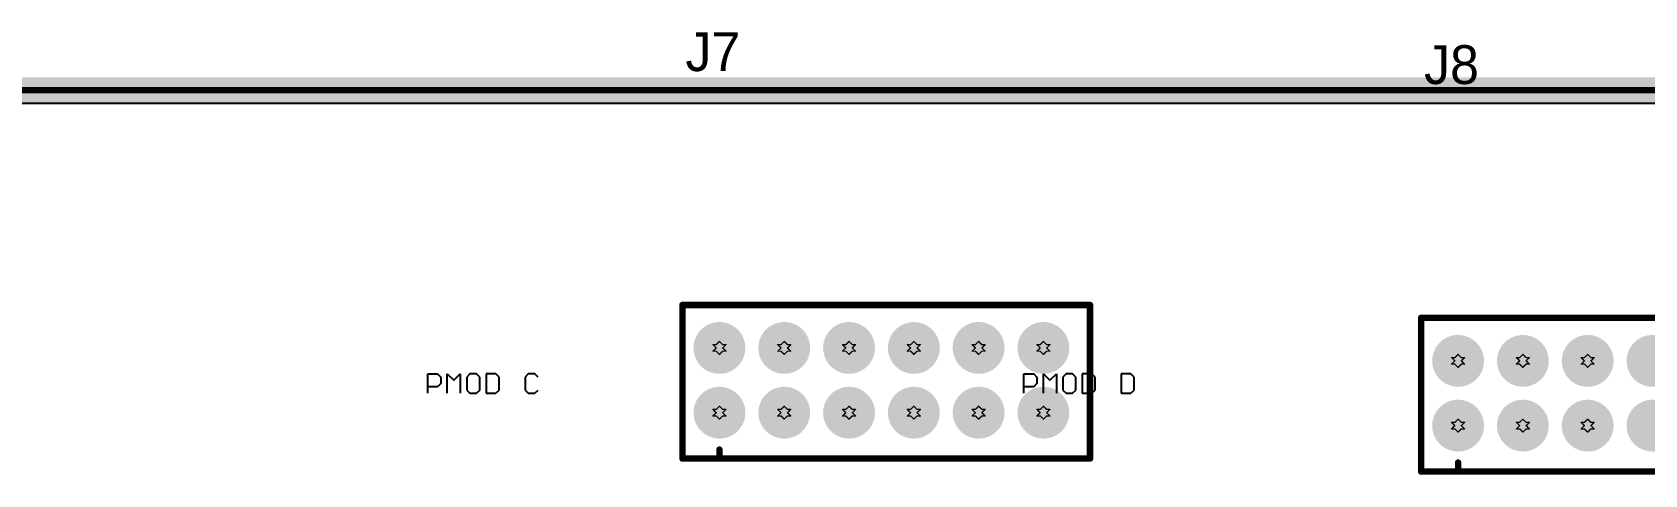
# Model space of a CAD drawing. Header units: millimetres. Extents: x 38 to 445, y 25 to 285.
# Drawn here: x 316 to 379.2, y 191.1 to 208.5 of the extents above; entities that cross this region are included whole.
import ezdxf

# ---------------------------------------------------------------- set-up
doc = ezdxf.new("R2010")
doc.units = ezdxf.units.MM
for name, color, linetype in [('BottomLayer', 5, 'Continuous'), ('BottomSolder', 6, 'Continuous'), ('DrillDrawing', 1, 'Continuous'), ('InternalPlane1', 76, 'Continuous'), ('InternalPlane2', 16, 'Continuous'), ('Mechanical2', 216, 'Continuous'), ('Mechanical8', 56, 'Continuous'), ('MultiLayer', 9, 'Continuous'), ('PadHoleLayer', 156, 'Continuous'), ('TopLayer', 1, 'Continuous'), ('TopOverlay', 2, 'Continuous'), ('TopSolder', 216, 'Continuous')]:
    doc.layers.add(name, color=color, linetype=linetype)

# ---------------------------------------------------------------- blocks, each defined once
blk = doc.blocks.new('PMOD_4')
at = {"layer": 'BottomLayer', "const_width": 0.75}
for points in [[(-0.375, 2.54, 1), (0.375, 2.54, 1)], [(2.165, 2.54, 1), (2.915, 2.54, 1)], [(4.705, 2.54, 1), (5.455, 2.54, 1)], [(7.245, 2.54, 1), (7.995, 2.54, 1)], [(9.785, 2.54, 1), (10.535, 2.54, 1)], [(12.325, 2.54, 1), (13.075, 2.54, 1)], [(-0.375, 0, 1), (0.375, 0, 1)], [(2.165, 0, 1), (2.915, 0, 1)], [(4.705, 0, 1), (5.455, 0, 1)], [(7.245, 0, 1), (7.995, 0, 1)], [(9.785, 0, 1), (10.535, 0, 1)], [(12.325, 0, 1), (13.075, 0, 1)]]:
    blk.add_lwpolyline(points, format="xyb", close=True, dxfattribs=at)
at = {"layer": 'BottomSolder', "const_width": 0.852}
for points in [[(-0.426, 2.54, 1), (0.426, 2.54, 1)], [(2.114, 2.54, 1), (2.966, 2.54, 1)], [(4.654, 2.54, 1), (5.506, 2.54, 1)], [(7.194, 2.54, 1), (8.046, 2.54, 1)], [(9.734, 2.54, 1), (10.586, 2.54, 1)], [(12.274, 2.54, 1), (13.126, 2.54, 1)], [(-0.426, 0, 1), (0.426, 0, 1)], [(2.114, 0, 1), (2.966, 0, 1)], [(4.654, 0, 1), (5.506, 0, 1)], [(7.194, 0, 1), (8.046, 0, 1)], [(9.734, 0, 1), (10.586, 0, 1)], [(12.274, 0, 1), (13.126, 0, 1)]]:
    blk.add_lwpolyline(points, format="xyb", close=True, dxfattribs=at)
at = {"layer": 'InternalPlane1', "const_width": 1.016}
for points in [[(-0.508, 2.54, 1), (0.508, 2.54, 1)], [(2.032, 2.54, 1), (3.048, 2.54, 1)], [(4.572, 2.54, 1), (5.588, 2.54, 1)], [(7.112, 2.54, 1), (8.128, 2.54, 1)], [(9.652, 2.54, 1), (10.668, 2.54, 1)], [(12.192, 2.54, 1), (13.208, 2.54, 1)], [(-0.508, 0, 1), (0.508, 0, 1)], [(2.032, 0, 1), (3.048, 0, 1)], [(4.572, 0, 1), (5.588, 0, 1)], [(7.112, 0, 1), (8.128, 0, 1)], [(9.652, 0, 1), (10.668, 0, 1)], [(12.192, 0, 1), (13.208, 0, 1)]]:
    blk.add_lwpolyline(points, format="xyb", close=True, dxfattribs=at)
at = {"layer": 'InternalPlane2', "const_width": 1.016}
for points in [[(-0.508, 2.54, 1), (0.508, 2.54, 1)], [(2.032, 2.54, 1), (3.048, 2.54, 1)], [(4.572, 2.54, 1), (5.588, 2.54, 1)], [(7.112, 2.54, 1), (8.128, 2.54, 1)], [(9.652, 2.54, 1), (10.668, 2.54, 1)], [(12.192, 2.54, 1), (13.208, 2.54, 1)], [(-0.508, 0, 1), (0.508, 0, 1)], [(2.032, 0, 1), (3.048, 0, 1)], [(4.572, 0, 1), (5.588, 0, 1)], [(7.112, 0, 1), (8.128, 0, 1)], [(9.652, 0, 1), (10.668, 0, 1)], [(12.192, 0, 1), (13.208, 0, 1)]]:
    blk.add_lwpolyline(points, format="xyb", close=True, dxfattribs=at)
at = {"layer": 'MultiLayer', "const_width": 0.75}
for points in [[(-0.375, 2.54, 1), (0.375, 2.54, 1)], [(2.165, 2.54, 1), (2.915, 2.54, 1)], [(4.705, 2.54, 1), (5.455, 2.54, 1)], [(7.245, 2.54, 1), (7.995, 2.54, 1)], [(9.785, 2.54, 1), (10.535, 2.54, 1)], [(12.325, 2.54, 1), (13.075, 2.54, 1)], [(-0.375, 0, 1), (0.375, 0, 1)], [(2.165, 0, 1), (2.915, 0, 1)], [(4.705, 0, 1), (5.455, 0, 1)], [(7.245, 0, 1), (7.995, 0, 1)], [(9.785, 0, 1), (10.535, 0, 1)], [(12.325, 0, 1), (13.075, 0, 1)]]:
    blk.add_lwpolyline(points, format="xyb", close=True, dxfattribs=at)
at = {"layer": 'PadHoleLayer', "const_width": 0.508}
for points in [[(-0.254, 2.54, 1), (0.254, 2.54, 1)], [(2.286, 2.54, 1), (2.794, 2.54, 1)], [(4.826, 2.54, 1), (5.334, 2.54, 1)], [(7.366, 2.54, 1), (7.874, 2.54, 1)], [(9.906, 2.54, 1), (10.414, 2.54, 1)], [(12.446, 2.54, 1), (12.954, 2.54, 1)], [(-0.254, 0, 1), (0.254, 0, 1)], [(2.286, 0, 1), (2.794, 0, 1)], [(4.826, 0, 1), (5.334, 0, 1)], [(7.366, 0, 1), (7.874, 0, 1)], [(9.906, 0, 1), (10.414, 0, 1)], [(12.446, 0, 1), (12.954, 0, 1)]]:
    blk.add_lwpolyline(points, format="xyb", close=True, dxfattribs=at)
at = {"layer": 'TopLayer', "const_width": 0.75}
for points in [[(-0.375, 2.54, 1), (0.375, 2.54, 1)], [(2.165, 2.54, 1), (2.915, 2.54, 1)], [(4.705, 2.54, 1), (5.455, 2.54, 1)], [(7.245, 2.54, 1), (7.995, 2.54, 1)], [(9.785, 2.54, 1), (10.535, 2.54, 1)], [(12.325, 2.54, 1), (13.075, 2.54, 1)], [(-0.375, 0, 1), (0.375, 0, 1)], [(2.165, 0, 1), (2.915, 0, 1)], [(4.705, 0, 1), (5.455, 0, 1)], [(7.245, 0, 1), (7.995, 0, 1)], [(9.785, 0, 1), (10.535, 0, 1)], [(12.325, 0, 1), (13.075, 0, 1)]]:
    blk.add_lwpolyline(points, format="xyb", close=True, dxfattribs=at)
at = {"layer": 'TopOverlay', "const_width": 0.254}
for points in [[(-1.45, 4.225), (14.525, 4.225)], [(-1.45, -1.8), (-1.45, 4.225)], [(14.525, -1.8), (14.525, 4.225)], [(-1.45, -1.8), (14.525, -1.8)], [(0, -1.704), (0, -1.45)]]:
    blk.add_lwpolyline(points, dxfattribs=at)
at = {"layer": 'TopOverlay', "const_width": 0.127}
for points in [[(-1.513, 4.225, 1), (-1.386, 4.225, 1)], [(-1.513, 4.225, 1), (-1.386, 4.225, 1)], [(14.462, 4.225, 1), (14.589, 4.225, 1)], [(14.462, 4.225, 1), (14.589, 4.225, 1)], [(-1.513, -1.8, 1), (-1.386, -1.8, 1)], [(-1.513, -1.8, 1), (-1.386, -1.8, 1)], [(-0.064, -1.45, 1), (0.064, -1.45, 1)], [(-0.064, -1.704, 1), (0.064, -1.704, 1)], [(14.462, -1.8, 1), (14.589, -1.8, 1)], [(14.462, -1.8, 1), (14.589, -1.8, 1)]]:
    blk.add_lwpolyline(points, format="xyb", close=True, dxfattribs=at)
at = {"layer": 'TopSolder', "const_width": 0.852}
for points in [[(-0.426, 2.54, 1), (0.426, 2.54, 1)], [(2.114, 2.54, 1), (2.966, 2.54, 1)], [(4.654, 2.54, 1), (5.506, 2.54, 1)], [(7.194, 2.54, 1), (8.046, 2.54, 1)], [(9.734, 2.54, 1), (10.586, 2.54, 1)], [(12.274, 2.54, 1), (13.126, 2.54, 1)], [(-0.426, 0, 1), (0.426, 0, 1)], [(2.114, 0, 1), (2.966, 0, 1)], [(4.654, 0, 1), (5.506, 0, 1)], [(7.194, 0, 1), (8.046, 0, 1)], [(9.734, 0, 1), (10.586, 0, 1)], [(12.274, 0, 1), (13.126, 0, 1)]]:
    blk.add_lwpolyline(points, format="xyb", close=True, dxfattribs=at)
blk = doc.blocks.new('PMOD_5')
at = {"layer": 'BottomLayer', "const_width": 0.75}
for points in [[(-0.375, 2.54, 1), (0.375, 2.54, 1)], [(2.165, 2.54, 1), (2.915, 2.54, 1)], [(4.705, 2.54, 1), (5.455, 2.54, 1)], [(7.245, 2.54, 1), (7.995, 2.54, 1)], [(9.785, 2.54, 1), (10.535, 2.54, 1)], [(12.325, 2.54, 1), (13.075, 2.54, 1)], [(-0.375, 0, 1), (0.375, 0, 1)], [(2.165, 0, 1), (2.915, 0, 1)], [(4.705, 0, 1), (5.455, 0, 1)], [(7.245, 0, 1), (7.995, 0, 1)], [(9.785, 0, 1), (10.535, 0, 1)], [(12.325, 0, 1), (13.075, 0, 1)]]:
    blk.add_lwpolyline(points, format="xyb", close=True, dxfattribs=at)
at = {"layer": 'BottomSolder', "const_width": 0.852}
for points in [[(-0.426, 2.54, 1), (0.426, 2.54, 1)], [(2.114, 2.54, 1), (2.966, 2.54, 1)], [(4.654, 2.54, 1), (5.506, 2.54, 1)], [(7.194, 2.54, 1), (8.046, 2.54, 1)], [(9.734, 2.54, 1), (10.586, 2.54, 1)], [(12.274, 2.54, 1), (13.126, 2.54, 1)], [(-0.426, 0, 1), (0.426, 0, 1)], [(2.114, 0, 1), (2.966, 0, 1)], [(4.654, 0, 1), (5.506, 0, 1)], [(7.194, 0, 1), (8.046, 0, 1)], [(9.734, 0, 1), (10.586, 0, 1)], [(12.274, 0, 1), (13.126, 0, 1)]]:
    blk.add_lwpolyline(points, format="xyb", close=True, dxfattribs=at)
at = {"layer": 'InternalPlane1', "const_width": 1.016}
for points in [[(-0.508, 2.54, 1), (0.508, 2.54, 1)], [(2.032, 2.54, 1), (3.048, 2.54, 1)], [(4.572, 2.54, 1), (5.588, 2.54, 1)], [(7.112, 2.54, 1), (8.128, 2.54, 1)], [(9.652, 2.54, 1), (10.668, 2.54, 1)], [(12.192, 2.54, 1), (13.208, 2.54, 1)], [(-0.508, 0, 1), (0.508, 0, 1)], [(2.032, 0, 1), (3.048, 0, 1)], [(4.572, 0, 1), (5.588, 0, 1)], [(7.112, 0, 1), (8.128, 0, 1)], [(9.652, 0, 1), (10.668, 0, 1)], [(12.192, 0, 1), (13.208, 0, 1)]]:
    blk.add_lwpolyline(points, format="xyb", close=True, dxfattribs=at)
at = {"layer": 'InternalPlane2', "const_width": 1.016}
for points in [[(-0.508, 2.54, 1), (0.508, 2.54, 1)], [(2.032, 2.54, 1), (3.048, 2.54, 1)], [(4.572, 2.54, 1), (5.588, 2.54, 1)], [(7.112, 2.54, 1), (8.128, 2.54, 1)], [(9.652, 2.54, 1), (10.668, 2.54, 1)], [(12.192, 2.54, 1), (13.208, 2.54, 1)], [(-0.508, 0, 1), (0.508, 0, 1)], [(2.032, 0, 1), (3.048, 0, 1)], [(4.572, 0, 1), (5.588, 0, 1)], [(7.112, 0, 1), (8.128, 0, 1)], [(9.652, 0, 1), (10.668, 0, 1)], [(12.192, 0, 1), (13.208, 0, 1)]]:
    blk.add_lwpolyline(points, format="xyb", close=True, dxfattribs=at)
at = {"layer": 'MultiLayer', "const_width": 0.75}
for points in [[(-0.375, 2.54, 1), (0.375, 2.54, 1)], [(2.165, 2.54, 1), (2.915, 2.54, 1)], [(4.705, 2.54, 1), (5.455, 2.54, 1)], [(7.245, 2.54, 1), (7.995, 2.54, 1)], [(9.785, 2.54, 1), (10.535, 2.54, 1)], [(12.325, 2.54, 1), (13.075, 2.54, 1)], [(-0.375, 0, 1), (0.375, 0, 1)], [(2.165, 0, 1), (2.915, 0, 1)], [(4.705, 0, 1), (5.455, 0, 1)], [(7.245, 0, 1), (7.995, 0, 1)], [(9.785, 0, 1), (10.535, 0, 1)], [(12.325, 0, 1), (13.075, 0, 1)]]:
    blk.add_lwpolyline(points, format="xyb", close=True, dxfattribs=at)
at = {"layer": 'PadHoleLayer', "const_width": 0.508}
for points in [[(-0.254, 2.54, 1), (0.254, 2.54, 1)], [(2.286, 2.54, 1), (2.794, 2.54, 1)], [(4.826, 2.54, 1), (5.334, 2.54, 1)], [(7.366, 2.54, 1), (7.874, 2.54, 1)], [(9.906, 2.54, 1), (10.414, 2.54, 1)], [(12.446, 2.54, 1), (12.954, 2.54, 1)], [(-0.254, 0, 1), (0.254, 0, 1)], [(2.286, 0, 1), (2.794, 0, 1)], [(4.826, 0, 1), (5.334, 0, 1)], [(7.366, 0, 1), (7.874, 0, 1)], [(9.906, 0, 1), (10.414, 0, 1)], [(12.446, 0, 1), (12.954, 0, 1)]]:
    blk.add_lwpolyline(points, format="xyb", close=True, dxfattribs=at)
at = {"layer": 'TopLayer', "const_width": 0.75}
for points in [[(-0.375, 2.54, 1), (0.375, 2.54, 1)], [(2.165, 2.54, 1), (2.915, 2.54, 1)], [(4.705, 2.54, 1), (5.455, 2.54, 1)], [(7.245, 2.54, 1), (7.995, 2.54, 1)], [(9.785, 2.54, 1), (10.535, 2.54, 1)], [(12.325, 2.54, 1), (13.075, 2.54, 1)], [(-0.375, 0, 1), (0.375, 0, 1)], [(2.165, 0, 1), (2.915, 0, 1)], [(4.705, 0, 1), (5.455, 0, 1)], [(7.245, 0, 1), (7.995, 0, 1)], [(9.785, 0, 1), (10.535, 0, 1)], [(12.325, 0, 1), (13.075, 0, 1)]]:
    blk.add_lwpolyline(points, format="xyb", close=True, dxfattribs=at)
at = {"layer": 'TopOverlay', "const_width": 0.254}
for points in [[(-1.45, 4.225), (14.525, 4.225)], [(-1.45, -1.8), (-1.45, 4.225)], [(14.525, -1.8), (14.525, 4.225)], [(-1.45, -1.8), (14.525, -1.8)], [(0, -1.704), (0, -1.45)]]:
    blk.add_lwpolyline(points, dxfattribs=at)
at = {"layer": 'TopOverlay', "const_width": 0.127}
for points in [[(-1.513, 4.225, 1), (-1.386, 4.225, 1)], [(-1.513, 4.225, 1), (-1.386, 4.225, 1)], [(14.462, 4.225, 1), (14.589, 4.225, 1)], [(14.462, 4.225, 1), (14.589, 4.225, 1)], [(-1.513, -1.8, 1), (-1.386, -1.8, 1)], [(-1.513, -1.8, 1), (-1.386, -1.8, 1)], [(-0.064, -1.45, 1), (0.064, -1.45, 1)], [(-0.064, -1.704, 1), (0.064, -1.704, 1)], [(14.462, -1.8, 1), (14.589, -1.8, 1)], [(14.462, -1.8, 1), (14.589, -1.8, 1)]]:
    blk.add_lwpolyline(points, format="xyb", close=True, dxfattribs=at)
at = {"layer": 'TopSolder', "const_width": 0.852}
for points in [[(-0.426, 2.54, 1), (0.426, 2.54, 1)], [(2.114, 2.54, 1), (2.966, 2.54, 1)], [(4.654, 2.54, 1), (5.506, 2.54, 1)], [(7.194, 2.54, 1), (8.046, 2.54, 1)], [(9.734, 2.54, 1), (10.586, 2.54, 1)], [(12.274, 2.54, 1), (13.126, 2.54, 1)], [(-0.426, 0, 1), (0.426, 0, 1)], [(2.114, 0, 1), (2.966, 0, 1)], [(4.654, 0, 1), (5.506, 0, 1)], [(7.194, 0, 1), (8.046, 0, 1)], [(9.734, 0, 1), (10.586, 0, 1)], [(12.274, 0, 1), (13.126, 0, 1)]]:
    blk.add_lwpolyline(points, format="xyb", close=True, dxfattribs=at)

msp = doc.modelspace()

# ---------------------------------------------------------------- linework, layer by layer
at = {"layer": 'DrillDrawing', "const_width": 0.0508}
for points in [[(342.646, 196.215), (342.773, 196.088)], [(342.646, 196.215), (342.773, 196.215)], [(342.646, 195.961), (342.773, 196.088)], [(342.646, 195.961), (342.773, 195.961)], [(342.773, 196.215), (342.9, 196.342)], [(342.773, 195.961), (342.9, 195.834)], [(342.9, 196.342), (343.027, 196.215)], [(342.9, 195.834), (343.027, 195.961)], [(343.027, 196.215), (343.154, 196.215)], [(343.027, 196.088), (343.154, 196.215)], [(343.027, 196.088), (343.154, 195.961)], [(343.027, 195.961), (343.154, 195.961)], [(345.186, 196.215), (345.313, 196.088)], [(345.186, 196.215), (345.313, 196.215)], [(345.186, 195.961), (345.313, 196.088)], [(345.186, 195.961), (345.313, 195.961)], [(345.313, 196.215), (345.44, 196.342)], [(345.313, 195.961), (345.44, 195.834)], [(345.44, 196.342), (345.567, 196.215)], [(345.44, 195.834), (345.567, 195.961)], [(345.567, 196.215), (345.694, 196.215)], [(345.567, 196.088), (345.694, 196.215)], [(345.567, 196.088), (345.694, 195.961)], [(345.567, 195.961), (345.694, 195.961)], [(347.726, 196.215), (347.853, 196.088)], [(347.726, 196.215), (347.853, 196.215)], [(347.726, 195.961), (347.853, 196.088)], [(347.726, 195.961), (347.853, 195.961)], [(347.853, 196.215), (347.98, 196.342)], [(347.853, 195.961), (347.98, 195.834)], [(347.98, 196.342), (348.107, 196.215)], [(347.98, 195.834), (348.107, 195.961)], [(348.107, 196.215), (348.234, 196.215)], [(348.107, 196.088), (348.234, 196.215)], [(348.107, 196.088), (348.234, 195.961)], [(348.107, 195.961), (348.234, 195.961)], [(350.266, 196.215), (350.393, 196.088)], [(350.266, 196.215), (350.393, 196.215)], [(350.266, 195.961), (350.393, 196.088)], [(350.266, 195.961), (350.393, 195.961)], [(350.393, 196.215), (350.52, 196.342)], [(350.393, 195.961), (350.52, 195.834)], [(350.52, 196.342), (350.647, 196.215)], [(350.52, 195.834), (350.647, 195.961)], [(350.647, 196.215), (350.774, 196.215)], [(350.647, 196.088), (350.774, 196.215)], [(350.647, 196.088), (350.774, 195.961)], [(350.647, 195.961), (350.774, 195.961)], [(352.806, 196.215), (352.933, 196.088)], [(352.806, 196.215), (352.933, 196.215)], [(352.806, 195.961), (352.933, 196.088)], [(352.806, 195.961), (352.933, 195.961)], [(352.933, 196.215), (353.06, 196.342)], [(352.933, 195.961), (353.06, 195.834)], [(353.06, 196.342), (353.187, 196.215)], [(353.06, 195.834), (353.187, 195.961)], [(353.187, 196.215), (353.314, 196.215)], [(353.187, 196.088), (353.314, 196.215)], [(353.187, 196.088), (353.314, 195.961)], [(353.187, 195.961), (353.314, 195.961)], [(355.346, 196.215), (355.473, 196.088)], [(355.346, 196.215), (355.473, 196.215)], [(355.346, 195.961), (355.473, 196.088)], [(355.346, 195.961), (355.473, 195.961)], [(355.473, 196.215), (355.6, 196.342)], [(355.473, 195.961), (355.6, 195.834)], [(355.6, 196.342), (355.727, 196.215)], [(355.6, 195.834), (355.727, 195.961)], [(355.727, 196.215), (355.854, 196.215)], [(355.727, 196.088), (355.854, 196.215)], [(355.727, 196.088), (355.854, 195.961)], [(355.727, 195.961), (355.854, 195.961)], [(371.602, 195.707), (371.729, 195.58)], [(371.602, 195.707), (371.729, 195.707)], [(371.602, 195.453), (371.729, 195.58)], [(371.602, 195.453), (371.729, 195.453)], [(371.729, 195.707), (371.856, 195.834)], [(371.729, 195.453), (371.856, 195.326)], [(371.856, 195.834), (371.983, 195.707)], [(371.856, 195.326), (371.983, 195.453)], [(371.983, 195.707), (372.11, 195.707)], [(371.983, 195.58), (372.11, 195.707)], [(371.983, 195.58), (372.11, 195.453)], [(371.983, 195.453), (372.11, 195.453)], [(374.142, 195.707), (374.269, 195.58)], [(374.142, 195.707), (374.269, 195.707)], [(374.142, 195.453), (374.269, 195.58)], [(374.142, 195.453), (374.269, 195.453)], [(374.269, 195.707), (374.396, 195.834)], [(374.269, 195.453), (374.396, 195.326)], [(374.396, 195.834), (374.523, 195.707)], [(374.396, 195.326), (374.523, 195.453)], [(374.523, 195.707), (374.65, 195.707)], [(374.523, 195.58), (374.65, 195.707)], [(374.523, 195.58), (374.65, 195.453)], [(374.523, 195.453), (374.65, 195.453)], [(376.682, 195.707), (376.809, 195.58)], [(376.682, 195.707), (376.809, 195.707)], [(376.682, 195.453), (376.809, 195.58)], [(376.682, 195.453), (376.809, 195.453)], [(376.809, 195.707), (376.936, 195.834)], [(376.809, 195.453), (376.936, 195.326)], [(376.936, 195.834), (377.063, 195.707)], [(376.936, 195.326), (377.063, 195.453)], [(377.063, 195.707), (377.19, 195.707)], [(377.063, 195.58), (377.19, 195.707)], [(377.063, 195.58), (377.19, 195.453)], [(377.063, 195.453), (377.19, 195.453)], [(342.646, 193.675), (342.773, 193.548)], [(342.646, 193.675), (342.773, 193.675)], [(342.646, 193.421), (342.773, 193.548)], [(342.646, 193.421), (342.773, 193.421)], [(342.773, 193.675), (342.9, 193.802)], [(342.773, 193.421), (342.9, 193.294)], [(342.9, 193.802), (343.027, 193.675)], [(342.9, 193.294), (343.027, 193.421)], [(343.027, 193.675), (343.154, 193.675)], [(343.027, 193.548), (343.154, 193.675)], [(343.027, 193.548), (343.154, 193.421)], [(343.027, 193.421), (343.154, 193.421)], [(345.186, 193.675), (345.313, 193.548)], [(345.186, 193.675), (345.313, 193.675)], [(345.186, 193.421), (345.313, 193.548)], [(345.186, 193.421), (345.313, 193.421)], [(345.313, 193.675), (345.44, 193.802)], [(345.313, 193.421), (345.44, 193.294)], [(345.44, 193.802), (345.567, 193.675)], [(345.44, 193.294), (345.567, 193.421)], [(345.567, 193.675), (345.694, 193.675)], [(345.567, 193.548), (345.694, 193.675)], [(345.567, 193.548), (345.694, 193.421)], [(345.567, 193.421), (345.694, 193.421)], [(347.726, 193.675), (347.853, 193.548)], [(347.726, 193.675), (347.853, 193.675)], [(347.726, 193.421), (347.853, 193.548)], [(347.726, 193.421), (347.853, 193.421)], [(347.853, 193.675), (347.98, 193.802)], [(347.853, 193.421), (347.98, 193.294)], [(347.98, 193.802), (348.107, 193.675)], [(347.98, 193.294), (348.107, 193.421)], [(348.107, 193.675), (348.234, 193.675)], [(348.107, 193.548), (348.234, 193.675)], [(348.107, 193.548), (348.234, 193.421)], [(348.107, 193.421), (348.234, 193.421)], [(350.266, 193.675), (350.393, 193.548)], [(350.266, 193.675), (350.393, 193.675)], [(350.266, 193.421), (350.393, 193.548)], [(350.266, 193.421), (350.393, 193.421)], [(350.393, 193.675), (350.52, 193.802)], [(350.393, 193.421), (350.52, 193.294)], [(350.52, 193.802), (350.647, 193.675)], [(350.52, 193.294), (350.647, 193.421)], [(350.647, 193.675), (350.774, 193.675)], [(350.647, 193.548), (350.774, 193.675)], [(350.647, 193.548), (350.774, 193.421)], [(350.647, 193.421), (350.774, 193.421)], [(352.806, 193.675), (352.933, 193.548)], [(352.806, 193.675), (352.933, 193.675)], [(352.806, 193.421), (352.933, 193.548)], [(352.806, 193.421), (352.933, 193.421)], [(352.933, 193.675), (353.06, 193.802)], [(352.933, 193.421), (353.06, 193.294)], [(353.06, 193.802), (353.187, 193.675)], [(353.06, 193.294), (353.187, 193.421)], [(353.187, 193.675), (353.314, 193.675)], [(353.187, 193.548), (353.314, 193.675)], [(353.187, 193.548), (353.314, 193.421)], [(353.187, 193.421), (353.314, 193.421)], [(355.346, 193.675), (355.473, 193.548)], [(355.346, 193.675), (355.473, 193.675)], [(355.346, 193.421), (355.473, 193.548)], [(355.346, 193.421), (355.473, 193.421)], [(355.473, 193.675), (355.6, 193.802)], [(355.473, 193.421), (355.6, 193.294)], [(355.6, 193.802), (355.727, 193.675)], [(355.6, 193.294), (355.727, 193.421)], [(355.727, 193.675), (355.854, 193.675)], [(355.727, 193.548), (355.854, 193.675)], [(355.727, 193.548), (355.854, 193.421)], [(355.727, 193.421), (355.854, 193.421)], [(371.602, 193.167), (371.729, 193.04)], [(371.602, 193.167), (371.729, 193.167)], [(371.602, 192.913), (371.729, 193.04)], [(371.602, 192.913), (371.729, 192.913)], [(371.729, 193.167), (371.856, 193.294)], [(371.729, 192.913), (371.856, 192.786)], [(371.856, 193.294), (371.983, 193.167)], [(371.856, 192.786), (371.983, 192.913)], [(371.983, 193.167), (372.11, 193.167)], [(371.983, 193.04), (372.11, 193.167)], [(371.983, 193.04), (372.11, 192.913)], [(371.983, 192.913), (372.11, 192.913)], [(374.142, 193.167), (374.269, 193.04)], [(374.142, 193.167), (374.269, 193.167)], [(374.142, 192.913), (374.269, 193.04)], [(374.142, 192.913), (374.269, 192.913)], [(374.269, 193.167), (374.396, 193.294)], [(374.269, 192.913), (374.396, 192.786)], [(374.396, 193.294), (374.523, 193.167)], [(374.396, 192.786), (374.523, 192.913)], [(374.523, 193.167), (374.65, 193.167)], [(374.523, 193.04), (374.65, 193.167)], [(374.523, 193.04), (374.65, 192.913)], [(374.523, 192.913), (374.65, 192.913)], [(376.682, 193.167), (376.809, 193.04)], [(376.682, 193.167), (376.809, 193.167)], [(376.682, 192.913), (376.809, 193.04)], [(376.682, 192.913), (376.809, 192.913)], [(376.809, 193.167), (376.936, 193.294)], [(376.809, 192.913), (376.936, 192.786)], [(376.936, 193.294), (377.063, 193.167)], [(376.936, 192.786), (377.063, 192.913)], [(377.063, 193.167), (377.19, 193.167)], [(377.063, 193.04), (377.19, 193.167)], [(377.063, 193.04), (377.19, 192.913)], [(377.063, 192.913), (377.19, 192.913)]]:
    msp.add_lwpolyline(points, dxfattribs=at)
at = {"layer": 'DrillDrawing', "const_width": 0.0254}
for points in [[(342.633, 196.215, 1), (342.659, 196.215, 1)], [(342.633, 196.215, 1), (342.659, 196.215, 1)], [(342.633, 195.961, 1), (342.659, 195.961, 1)], [(342.633, 195.961, 1), (342.659, 195.961, 1)], [(342.76, 196.215, 1), (342.786, 196.215, 1)], [(342.76, 196.215, 1), (342.786, 196.215, 1)], [(342.76, 196.088, 1), (342.786, 196.088, 1)], [(342.76, 196.088, 1), (342.786, 196.088, 1)], [(342.76, 195.961, 1), (342.786, 195.961, 1)], [(342.76, 195.961, 1), (342.786, 195.961, 1)], [(342.887, 196.342, 1), (342.913, 196.342, 1)], [(342.887, 196.342, 1), (342.913, 196.342, 1)], [(343.014, 196.215, 1), (343.04, 196.215, 1)], [(343.014, 196.215, 1), (343.04, 196.215, 1)], [(343.014, 196.088, 1), (343.04, 196.088, 1)], [(343.014, 196.088, 1), (343.04, 196.088, 1)], [(343.014, 195.961, 1), (343.04, 195.961, 1)], [(343.014, 195.961, 1), (343.04, 195.961, 1)], [(343.141, 196.215, 1), (343.167, 196.215, 1)], [(343.141, 196.215, 1), (343.167, 196.215, 1)], [(343.141, 195.961, 1), (343.167, 195.961, 1)], [(343.141, 195.961, 1), (343.167, 195.961, 1)], [(345.173, 196.215, 1), (345.199, 196.215, 1)], [(345.173, 196.215, 1), (345.199, 196.215, 1)], [(345.173, 195.961, 1), (345.199, 195.961, 1)], [(345.173, 195.961, 1), (345.199, 195.961, 1)], [(345.3, 196.215, 1), (345.326, 196.215, 1)], [(345.3, 196.215, 1), (345.326, 196.215, 1)], [(345.3, 196.088, 1), (345.326, 196.088, 1)], [(345.3, 196.088, 1), (345.326, 196.088, 1)], [(345.3, 195.961, 1), (345.326, 195.961, 1)], [(345.3, 195.961, 1), (345.326, 195.961, 1)], [(345.427, 196.342, 1), (345.453, 196.342, 1)], [(345.427, 196.342, 1), (345.453, 196.342, 1)], [(345.554, 196.215, 1), (345.58, 196.215, 1)], [(345.554, 196.215, 1), (345.58, 196.215, 1)], [(345.554, 196.088, 1), (345.58, 196.088, 1)], [(345.554, 196.088, 1), (345.58, 196.088, 1)], [(345.554, 195.961, 1), (345.58, 195.961, 1)], [(345.554, 195.961, 1), (345.58, 195.961, 1)], [(345.681, 196.215, 1), (345.707, 196.215, 1)], [(345.681, 196.215, 1), (345.707, 196.215, 1)], [(345.681, 195.961, 1), (345.707, 195.961, 1)], [(345.681, 195.961, 1), (345.707, 195.961, 1)], [(347.713, 196.215, 1), (347.739, 196.215, 1)], [(347.713, 196.215, 1), (347.739, 196.215, 1)], [(347.713, 195.961, 1), (347.739, 195.961, 1)], [(347.713, 195.961, 1), (347.739, 195.961, 1)], [(347.84, 196.215, 1), (347.866, 196.215, 1)], [(347.84, 196.215, 1), (347.866, 196.215, 1)], [(347.84, 196.088, 1), (347.866, 196.088, 1)], [(347.84, 196.088, 1), (347.866, 196.088, 1)], [(347.84, 195.961, 1), (347.866, 195.961, 1)], [(347.84, 195.961, 1), (347.866, 195.961, 1)], [(347.967, 196.342, 1), (347.993, 196.342, 1)], [(347.967, 196.342, 1), (347.993, 196.342, 1)], [(348.094, 196.215, 1), (348.12, 196.215, 1)], [(348.094, 196.215, 1), (348.12, 196.215, 1)], [(348.094, 196.088, 1), (348.12, 196.088, 1)], [(348.094, 196.088, 1), (348.12, 196.088, 1)], [(348.094, 195.961, 1), (348.12, 195.961, 1)], [(348.094, 195.961, 1), (348.12, 195.961, 1)], [(348.221, 196.215, 1), (348.247, 196.215, 1)], [(348.221, 196.215, 1), (348.247, 196.215, 1)], [(348.221, 195.961, 1), (348.247, 195.961, 1)], [(348.221, 195.961, 1), (348.247, 195.961, 1)], [(350.253, 196.215, 1), (350.279, 196.215, 1)], [(350.253, 196.215, 1), (350.279, 196.215, 1)], [(350.253, 195.961, 1), (350.279, 195.961, 1)], [(350.253, 195.961, 1), (350.279, 195.961, 1)], [(350.38, 196.215, 1), (350.406, 196.215, 1)], [(350.38, 196.215, 1), (350.406, 196.215, 1)], [(350.38, 196.088, 1), (350.406, 196.088, 1)], [(350.38, 196.088, 1), (350.406, 196.088, 1)], [(350.38, 195.961, 1), (350.406, 195.961, 1)], [(350.38, 195.961, 1), (350.406, 195.961, 1)], [(350.507, 196.342, 1), (350.533, 196.342, 1)], [(350.507, 196.342, 1), (350.533, 196.342, 1)], [(350.634, 196.215, 1), (350.66, 196.215, 1)], [(350.634, 196.215, 1), (350.66, 196.215, 1)], [(350.634, 196.088, 1), (350.66, 196.088, 1)], [(350.634, 196.088, 1), (350.66, 196.088, 1)], [(350.634, 195.961, 1), (350.66, 195.961, 1)], [(350.634, 195.961, 1), (350.66, 195.961, 1)], [(350.761, 196.215, 1), (350.787, 196.215, 1)], [(350.761, 196.215, 1), (350.787, 196.215, 1)], [(350.761, 195.961, 1), (350.787, 195.961, 1)], [(350.761, 195.961, 1), (350.787, 195.961, 1)], [(352.793, 196.215, 1), (352.819, 196.215, 1)], [(352.793, 196.215, 1), (352.819, 196.215, 1)], [(352.793, 195.961, 1), (352.819, 195.961, 1)], [(352.793, 195.961, 1), (352.819, 195.961, 1)], [(352.92, 196.215, 1), (352.946, 196.215, 1)], [(352.92, 196.215, 1), (352.946, 196.215, 1)], [(352.92, 196.088, 1), (352.946, 196.088, 1)], [(352.92, 196.088, 1), (352.946, 196.088, 1)], [(352.92, 195.961, 1), (352.946, 195.961, 1)], [(352.92, 195.961, 1), (352.946, 195.961, 1)], [(353.047, 196.342, 1), (353.073, 196.342, 1)], [(353.047, 196.342, 1), (353.073, 196.342, 1)], [(353.174, 196.215, 1), (353.2, 196.215, 1)], [(353.174, 196.215, 1), (353.2, 196.215, 1)], [(353.174, 196.088, 1), (353.2, 196.088, 1)], [(353.174, 196.088, 1), (353.2, 196.088, 1)], [(353.174, 195.961, 1), (353.2, 195.961, 1)], [(353.174, 195.961, 1), (353.2, 195.961, 1)], [(353.301, 196.215, 1), (353.327, 196.215, 1)], [(353.301, 196.215, 1), (353.327, 196.215, 1)], [(353.301, 195.961, 1), (353.327, 195.961, 1)], [(353.301, 195.961, 1), (353.327, 195.961, 1)], [(355.333, 196.215, 1), (355.359, 196.215, 1)], [(355.333, 196.215, 1), (355.359, 196.215, 1)], [(355.333, 195.961, 1), (355.359, 195.961, 1)], [(355.333, 195.961, 1), (355.359, 195.961, 1)], [(355.46, 196.215, 1), (355.486, 196.215, 1)], [(355.46, 196.215, 1), (355.486, 196.215, 1)], [(355.46, 196.088, 1), (355.486, 196.088, 1)], [(355.46, 196.088, 1), (355.486, 196.088, 1)], [(355.46, 195.961, 1), (355.486, 195.961, 1)], [(355.46, 195.961, 1), (355.486, 195.961, 1)], [(355.587, 196.342, 1), (355.613, 196.342, 1)], [(355.587, 196.342, 1), (355.613, 196.342, 1)], [(355.714, 196.215, 1), (355.74, 196.215, 1)], [(355.714, 196.215, 1), (355.74, 196.215, 1)], [(355.714, 196.088, 1), (355.74, 196.088, 1)], [(355.714, 196.088, 1), (355.74, 196.088, 1)], [(355.714, 195.961, 1), (355.74, 195.961, 1)], [(355.714, 195.961, 1), (355.74, 195.961, 1)], [(355.841, 196.215, 1), (355.867, 196.215, 1)], [(355.841, 196.215, 1), (355.867, 196.215, 1)], [(355.841, 195.961, 1), (355.867, 195.961, 1)], [(355.841, 195.961, 1), (355.867, 195.961, 1)], [(342.887, 195.834, 1), (342.913, 195.834, 1)], [(342.887, 195.834, 1), (342.913, 195.834, 1)], [(345.427, 195.834, 1), (345.453, 195.834, 1)], [(345.427, 195.834, 1), (345.453, 195.834, 1)], [(347.967, 195.834, 1), (347.993, 195.834, 1)], [(347.967, 195.834, 1), (347.993, 195.834, 1)], [(350.507, 195.834, 1), (350.533, 195.834, 1)], [(350.507, 195.834, 1), (350.533, 195.834, 1)], [(353.047, 195.834, 1), (353.073, 195.834, 1)], [(353.047, 195.834, 1), (353.073, 195.834, 1)], [(355.587, 195.834, 1), (355.613, 195.834, 1)], [(355.587, 195.834, 1), (355.613, 195.834, 1)], [(371.589, 195.707, 1), (371.615, 195.707, 1)], [(371.589, 195.707, 1), (371.615, 195.707, 1)], [(371.589, 195.453, 1), (371.615, 195.453, 1)], [(371.589, 195.453, 1), (371.615, 195.453, 1)], [(371.716, 195.707, 1), (371.742, 195.707, 1)], [(371.716, 195.707, 1), (371.742, 195.707, 1)], [(371.716, 195.58, 1), (371.742, 195.58, 1)], [(371.716, 195.58, 1), (371.742, 195.58, 1)], [(371.716, 195.453, 1), (371.742, 195.453, 1)], [(371.716, 195.453, 1), (371.742, 195.453, 1)], [(371.843, 195.834, 1), (371.869, 195.834, 1)], [(371.843, 195.834, 1), (371.869, 195.834, 1)], [(371.843, 195.326, 1), (371.869, 195.326, 1)], [(371.843, 195.326, 1), (371.869, 195.326, 1)], [(371.97, 195.707, 1), (371.996, 195.707, 1)], [(371.97, 195.707, 1), (371.996, 195.707, 1)], [(371.97, 195.58, 1), (371.996, 195.58, 1)], [(371.97, 195.58, 1), (371.996, 195.58, 1)], [(371.97, 195.453, 1), (371.996, 195.453, 1)], [(371.97, 195.453, 1), (371.996, 195.453, 1)], [(372.097, 195.707, 1), (372.123, 195.707, 1)], [(372.097, 195.707, 1), (372.123, 195.707, 1)], [(372.097, 195.453, 1), (372.123, 195.453, 1)], [(372.097, 195.453, 1), (372.123, 195.453, 1)], [(374.129, 195.707, 1), (374.155, 195.707, 1)], [(374.129, 195.707, 1), (374.155, 195.707, 1)], [(374.129, 195.453, 1), (374.155, 195.453, 1)], [(374.129, 195.453, 1), (374.155, 195.453, 1)], [(374.256, 195.707, 1), (374.282, 195.707, 1)], [(374.256, 195.707, 1), (374.282, 195.707, 1)], [(374.256, 195.58, 1), (374.282, 195.58, 1)], [(374.256, 195.58, 1), (374.282, 195.58, 1)], [(374.256, 195.453, 1), (374.282, 195.453, 1)], [(374.256, 195.453, 1), (374.282, 195.453, 1)], [(374.383, 195.834, 1), (374.409, 195.834, 1)], [(374.383, 195.834, 1), (374.409, 195.834, 1)], [(374.383, 195.326, 1), (374.409, 195.326, 1)], [(374.383, 195.326, 1), (374.409, 195.326, 1)], [(374.51, 195.707, 1), (374.536, 195.707, 1)], [(374.51, 195.707, 1), (374.536, 195.707, 1)], [(374.51, 195.58, 1), (374.536, 195.58, 1)], [(374.51, 195.58, 1), (374.536, 195.58, 1)], [(374.51, 195.453, 1), (374.536, 195.453, 1)], [(374.51, 195.453, 1), (374.536, 195.453, 1)], [(374.637, 195.707, 1), (374.663, 195.707, 1)], [(374.637, 195.707, 1), (374.663, 195.707, 1)], [(374.637, 195.453, 1), (374.663, 195.453, 1)], [(374.637, 195.453, 1), (374.663, 195.453, 1)], [(376.669, 195.707, 1), (376.695, 195.707, 1)], [(376.669, 195.707, 1), (376.695, 195.707, 1)], [(376.669, 195.453, 1), (376.695, 195.453, 1)], [(376.669, 195.453, 1), (376.695, 195.453, 1)], [(376.796, 195.707, 1), (376.822, 195.707, 1)], [(376.796, 195.707, 1), (376.822, 195.707, 1)], [(376.796, 195.58, 1), (376.822, 195.58, 1)], [(376.796, 195.58, 1), (376.822, 195.58, 1)], [(376.796, 195.453, 1), (376.822, 195.453, 1)], [(376.796, 195.453, 1), (376.822, 195.453, 1)], [(376.923, 195.834, 1), (376.949, 195.834, 1)], [(376.923, 195.834, 1), (376.949, 195.834, 1)], [(376.923, 195.326, 1), (376.949, 195.326, 1)], [(376.923, 195.326, 1), (376.949, 195.326, 1)], [(377.05, 195.707, 1), (377.076, 195.707, 1)], [(377.05, 195.707, 1), (377.076, 195.707, 1)], [(377.05, 195.58, 1), (377.076, 195.58, 1)], [(377.05, 195.58, 1), (377.076, 195.58, 1)], [(377.05, 195.453, 1), (377.076, 195.453, 1)], [(377.05, 195.453, 1), (377.076, 195.453, 1)], [(377.177, 195.707, 1), (377.203, 195.707, 1)], [(377.177, 195.707, 1), (377.203, 195.707, 1)], [(377.177, 195.453, 1), (377.203, 195.453, 1)], [(377.177, 195.453, 1), (377.203, 195.453, 1)], [(342.633, 193.675, 1), (342.659, 193.675, 1)], [(342.633, 193.675, 1), (342.659, 193.675, 1)], [(342.633, 193.421, 1), (342.659, 193.421, 1)], [(342.633, 193.421, 1), (342.659, 193.421, 1)], [(342.76, 193.675, 1), (342.786, 193.675, 1)], [(342.76, 193.675, 1), (342.786, 193.675, 1)], [(342.76, 193.548, 1), (342.786, 193.548, 1)], [(342.76, 193.548, 1), (342.786, 193.548, 1)], [(342.76, 193.421, 1), (342.786, 193.421, 1)], [(342.76, 193.421, 1), (342.786, 193.421, 1)], [(342.887, 193.802, 1), (342.913, 193.802, 1)], [(342.887, 193.802, 1), (342.913, 193.802, 1)], [(343.014, 193.675, 1), (343.04, 193.675, 1)], [(343.014, 193.675, 1), (343.04, 193.675, 1)], [(343.014, 193.548, 1), (343.04, 193.548, 1)], [(343.014, 193.548, 1), (343.04, 193.548, 1)], [(343.014, 193.421, 1), (343.04, 193.421, 1)], [(343.014, 193.421, 1), (343.04, 193.421, 1)], [(343.141, 193.675, 1), (343.167, 193.675, 1)], [(343.141, 193.675, 1), (343.167, 193.675, 1)], [(343.141, 193.421, 1), (343.167, 193.421, 1)], [(343.141, 193.421, 1), (343.167, 193.421, 1)], [(345.173, 193.675, 1), (345.199, 193.675, 1)], [(345.173, 193.675, 1), (345.199, 193.675, 1)], [(345.173, 193.421, 1), (345.199, 193.421, 1)], [(345.173, 193.421, 1), (345.199, 193.421, 1)], [(345.3, 193.675, 1), (345.326, 193.675, 1)], [(345.3, 193.675, 1), (345.326, 193.675, 1)], [(345.3, 193.548, 1), (345.326, 193.548, 1)], [(345.3, 193.548, 1), (345.326, 193.548, 1)], [(345.3, 193.421, 1), (345.326, 193.421, 1)], [(345.3, 193.421, 1), (345.326, 193.421, 1)], [(345.427, 193.802, 1), (345.453, 193.802, 1)], [(345.427, 193.802, 1), (345.453, 193.802, 1)], [(345.554, 193.675, 1), (345.58, 193.675, 1)], [(345.554, 193.675, 1), (345.58, 193.675, 1)], [(345.554, 193.548, 1), (345.58, 193.548, 1)], [(345.554, 193.548, 1), (345.58, 193.548, 1)], [(345.554, 193.421, 1), (345.58, 193.421, 1)], [(345.554, 193.421, 1), (345.58, 193.421, 1)], [(345.681, 193.675, 1), (345.707, 193.675, 1)], [(345.681, 193.675, 1), (345.707, 193.675, 1)], [(345.681, 193.421, 1), (345.707, 193.421, 1)], [(345.681, 193.421, 1), (345.707, 193.421, 1)], [(347.713, 193.675, 1), (347.739, 193.675, 1)], [(347.713, 193.675, 1), (347.739, 193.675, 1)], [(347.713, 193.421, 1), (347.739, 193.421, 1)], [(347.713, 193.421, 1), (347.739, 193.421, 1)], [(347.84, 193.675, 1), (347.866, 193.675, 1)], [(347.84, 193.675, 1), (347.866, 193.675, 1)], [(347.84, 193.548, 1), (347.866, 193.548, 1)], [(347.84, 193.548, 1), (347.866, 193.548, 1)], [(347.84, 193.421, 1), (347.866, 193.421, 1)], [(347.84, 193.421, 1), (347.866, 193.421, 1)], [(347.967, 193.802, 1), (347.993, 193.802, 1)], [(347.967, 193.802, 1), (347.993, 193.802, 1)], [(348.094, 193.675, 1), (348.12, 193.675, 1)], [(348.094, 193.675, 1), (348.12, 193.675, 1)], [(348.094, 193.548, 1), (348.12, 193.548, 1)], [(348.094, 193.548, 1), (348.12, 193.548, 1)], [(348.094, 193.421, 1), (348.12, 193.421, 1)], [(348.094, 193.421, 1), (348.12, 193.421, 1)], [(348.221, 193.675, 1), (348.247, 193.675, 1)], [(348.221, 193.675, 1), (348.247, 193.675, 1)], [(348.221, 193.421, 1), (348.247, 193.421, 1)], [(348.221, 193.421, 1), (348.247, 193.421, 1)], [(350.253, 193.675, 1), (350.279, 193.675, 1)], [(350.253, 193.675, 1), (350.279, 193.675, 1)], [(350.253, 193.421, 1), (350.279, 193.421, 1)], [(350.253, 193.421, 1), (350.279, 193.421, 1)], [(350.38, 193.675, 1), (350.406, 193.675, 1)], [(350.38, 193.675, 1), (350.406, 193.675, 1)], [(350.38, 193.548, 1), (350.406, 193.548, 1)], [(350.38, 193.548, 1), (350.406, 193.548, 1)], [(350.38, 193.421, 1), (350.406, 193.421, 1)], [(350.38, 193.421, 1), (350.406, 193.421, 1)], [(350.507, 193.802, 1), (350.533, 193.802, 1)], [(350.507, 193.802, 1), (350.533, 193.802, 1)], [(350.634, 193.675, 1), (350.66, 193.675, 1)], [(350.634, 193.675, 1), (350.66, 193.675, 1)], [(350.634, 193.548, 1), (350.66, 193.548, 1)], [(350.634, 193.548, 1), (350.66, 193.548, 1)], [(350.634, 193.421, 1), (350.66, 193.421, 1)], [(350.634, 193.421, 1), (350.66, 193.421, 1)], [(350.761, 193.675, 1), (350.787, 193.675, 1)], [(350.761, 193.675, 1), (350.787, 193.675, 1)], [(350.761, 193.421, 1), (350.787, 193.421, 1)], [(350.761, 193.421, 1), (350.787, 193.421, 1)], [(352.793, 193.675, 1), (352.819, 193.675, 1)], [(352.793, 193.675, 1), (352.819, 193.675, 1)], [(352.793, 193.421, 1), (352.819, 193.421, 1)], [(352.793, 193.421, 1), (352.819, 193.421, 1)], [(352.92, 193.675, 1), (352.946, 193.675, 1)], [(352.92, 193.675, 1), (352.946, 193.675, 1)], [(352.92, 193.548, 1), (352.946, 193.548, 1)], [(352.92, 193.548, 1), (352.946, 193.548, 1)], [(352.92, 193.421, 1), (352.946, 193.421, 1)], [(352.92, 193.421, 1), (352.946, 193.421, 1)], [(353.047, 193.802, 1), (353.073, 193.802, 1)], [(353.047, 193.802, 1), (353.073, 193.802, 1)], [(353.174, 193.675, 1), (353.2, 193.675, 1)], [(353.174, 193.675, 1), (353.2, 193.675, 1)], [(353.174, 193.548, 1), (353.2, 193.548, 1)], [(353.174, 193.548, 1), (353.2, 193.548, 1)], [(353.174, 193.421, 1), (353.2, 193.421, 1)], [(353.174, 193.421, 1), (353.2, 193.421, 1)], [(353.301, 193.675, 1), (353.327, 193.675, 1)], [(353.301, 193.675, 1), (353.327, 193.675, 1)], [(353.301, 193.421, 1), (353.327, 193.421, 1)], [(353.301, 193.421, 1), (353.327, 193.421, 1)], [(355.333, 193.675, 1), (355.359, 193.675, 1)], [(355.333, 193.675, 1), (355.359, 193.675, 1)], [(355.333, 193.421, 1), (355.359, 193.421, 1)], [(355.333, 193.421, 1), (355.359, 193.421, 1)], [(355.46, 193.675, 1), (355.486, 193.675, 1)], [(355.46, 193.675, 1), (355.486, 193.675, 1)], [(355.46, 193.548, 1), (355.486, 193.548, 1)], [(355.46, 193.548, 1), (355.486, 193.548, 1)], [(355.46, 193.421, 1), (355.486, 193.421, 1)], [(355.46, 193.421, 1), (355.486, 193.421, 1)], [(355.587, 193.802, 1), (355.613, 193.802, 1)], [(355.587, 193.802, 1), (355.613, 193.802, 1)], [(355.714, 193.675, 1), (355.74, 193.675, 1)], [(355.714, 193.675, 1), (355.74, 193.675, 1)], [(355.714, 193.548, 1), (355.74, 193.548, 1)], [(355.714, 193.548, 1), (355.74, 193.548, 1)], [(355.714, 193.421, 1), (355.74, 193.421, 1)], [(355.714, 193.421, 1), (355.74, 193.421, 1)], [(355.841, 193.675, 1), (355.867, 193.675, 1)], [(355.841, 193.675, 1), (355.867, 193.675, 1)], [(355.841, 193.421, 1), (355.867, 193.421, 1)], [(355.841, 193.421, 1), (355.867, 193.421, 1)], [(342.887, 193.294, 1), (342.913, 193.294, 1)], [(342.887, 193.294, 1), (342.913, 193.294, 1)], [(345.427, 193.294, 1), (345.453, 193.294, 1)], [(345.427, 193.294, 1), (345.453, 193.294, 1)], [(347.967, 193.294, 1), (347.993, 193.294, 1)], [(347.967, 193.294, 1), (347.993, 193.294, 1)], [(350.507, 193.294, 1), (350.533, 193.294, 1)], [(350.507, 193.294, 1), (350.533, 193.294, 1)], [(353.047, 193.294, 1), (353.073, 193.294, 1)], [(353.047, 193.294, 1), (353.073, 193.294, 1)], [(355.587, 193.294, 1), (355.613, 193.294, 1)], [(355.587, 193.294, 1), (355.613, 193.294, 1)], [(371.589, 193.167, 1), (371.615, 193.167, 1)], [(371.589, 193.167, 1), (371.615, 193.167, 1)], [(371.589, 192.913, 1), (371.615, 192.913, 1)], [(371.589, 192.913, 1), (371.615, 192.913, 1)], [(371.716, 193.167, 1), (371.742, 193.167, 1)], [(371.716, 193.167, 1), (371.742, 193.167, 1)], [(371.716, 193.04, 1), (371.742, 193.04, 1)], [(371.716, 193.04, 1), (371.742, 193.04, 1)], [(371.716, 192.913, 1), (371.742, 192.913, 1)], [(371.716, 192.913, 1), (371.742, 192.913, 1)], [(371.843, 193.294, 1), (371.869, 193.294, 1)], [(371.843, 193.294, 1), (371.869, 193.294, 1)], [(371.843, 192.786, 1), (371.869, 192.786, 1)], [(371.843, 192.786, 1), (371.869, 192.786, 1)], [(371.97, 193.167, 1), (371.996, 193.167, 1)], [(371.97, 193.167, 1), (371.996, 193.167, 1)], [(371.97, 193.04, 1), (371.996, 193.04, 1)], [(371.97, 193.04, 1), (371.996, 193.04, 1)], [(371.97, 192.913, 1), (371.996, 192.913, 1)], [(371.97, 192.913, 1), (371.996, 192.913, 1)], [(372.097, 193.167, 1), (372.123, 193.167, 1)], [(372.097, 193.167, 1), (372.123, 193.167, 1)], [(372.097, 192.913, 1), (372.123, 192.913, 1)], [(372.097, 192.913, 1), (372.123, 192.913, 1)], [(374.129, 193.167, 1), (374.155, 193.167, 1)], [(374.129, 193.167, 1), (374.155, 193.167, 1)], [(374.129, 192.913, 1), (374.155, 192.913, 1)], [(374.129, 192.913, 1), (374.155, 192.913, 1)], [(374.256, 193.167, 1), (374.282, 193.167, 1)], [(374.256, 193.167, 1), (374.282, 193.167, 1)], [(374.256, 193.04, 1), (374.282, 193.04, 1)], [(374.256, 193.04, 1), (374.282, 193.04, 1)], [(374.256, 192.913, 1), (374.282, 192.913, 1)], [(374.256, 192.913, 1), (374.282, 192.913, 1)], [(374.383, 193.294, 1), (374.409, 193.294, 1)], [(374.383, 193.294, 1), (374.409, 193.294, 1)], [(374.383, 192.786, 1), (374.409, 192.786, 1)], [(374.383, 192.786, 1), (374.409, 192.786, 1)], [(374.51, 193.167, 1), (374.536, 193.167, 1)], [(374.51, 193.167, 1), (374.536, 193.167, 1)], [(374.51, 193.04, 1), (374.536, 193.04, 1)], [(374.51, 193.04, 1), (374.536, 193.04, 1)], [(374.51, 192.913, 1), (374.536, 192.913, 1)], [(374.51, 192.913, 1), (374.536, 192.913, 1)], [(374.637, 193.167, 1), (374.663, 193.167, 1)], [(374.637, 193.167, 1), (374.663, 193.167, 1)], [(374.637, 192.913, 1), (374.663, 192.913, 1)], [(374.637, 192.913, 1), (374.663, 192.913, 1)], [(376.669, 193.167, 1), (376.695, 193.167, 1)], [(376.669, 193.167, 1), (376.695, 193.167, 1)], [(376.669, 192.913, 1), (376.695, 192.913, 1)], [(376.669, 192.913, 1), (376.695, 192.913, 1)], [(376.796, 193.167, 1), (376.822, 193.167, 1)], [(376.796, 193.167, 1), (376.822, 193.167, 1)], [(376.796, 193.04, 1), (376.822, 193.04, 1)], [(376.796, 193.04, 1), (376.822, 193.04, 1)], [(376.796, 192.913, 1), (376.822, 192.913, 1)], [(376.796, 192.913, 1), (376.822, 192.913, 1)], [(376.923, 193.294, 1), (376.949, 193.294, 1)], [(376.923, 193.294, 1), (376.949, 193.294, 1)], [(376.923, 192.786, 1), (376.949, 192.786, 1)], [(376.923, 192.786, 1), (376.949, 192.786, 1)], [(377.05, 193.167, 1), (377.076, 193.167, 1)], [(377.05, 193.167, 1), (377.076, 193.167, 1)], [(377.05, 193.04, 1), (377.076, 193.04, 1)], [(377.05, 193.04, 1), (377.076, 193.04, 1)], [(377.05, 192.913, 1), (377.076, 192.913, 1)], [(377.05, 192.913, 1), (377.076, 192.913, 1)], [(377.177, 193.167, 1), (377.203, 193.167, 1)], [(377.177, 193.167, 1), (377.203, 193.167, 1)], [(377.177, 192.913, 1), (377.203, 192.913, 1)], [(377.177, 192.913, 1), (377.203, 192.913, 1)]]:
    msp.add_lwpolyline(points, format="xyb", close=True, dxfattribs=at)
at = {"layer": 'InternalPlane1'}
msp.add_line((164.94, 205.69), (389.94, 205.69), dxfattribs=at)
at = {"layer": 'InternalPlane1', "const_width": 1.016}
msp.add_lwpolyline([(164.94, 206.2), (389.94, 206.2)], dxfattribs=at)
at = {"layer": 'InternalPlane2'}
msp.add_line((164.94, 205.69), (389.94, 205.69), dxfattribs=at)
at = {"layer": 'InternalPlane2', "const_width": 1.016}
msp.add_lwpolyline([(164.94, 206.2), (389.94, 206.2)], dxfattribs=at)
at = {"layer": 'Mechanical2', "const_width": 0.254}
msp.add_lwpolyline([(164.94, 206.2), (389.94, 206.2)], dxfattribs=at)
at = {"layer": 'Mechanical8'}
for p, q in [((331.47, 194.31), (331.47, 195.072)), ((331.47, 195.072), (331.851, 195.072)), ((331.851, 195.072), (331.978, 194.945)), ((331.978, 194.945), (331.978, 194.691)), ((332.232, 194.31), (332.232, 195.072)), ((332.232, 195.072), (332.486, 194.818)), ((332.486, 194.818), (332.74, 195.072)), ((332.74, 195.072), (332.74, 194.31)), ((333.12, 195.072), (332.994, 194.945)), ((332.994, 194.945), (332.994, 194.437)), ((333.374, 195.072), (333.12, 195.072)), ((333.501, 194.945), (333.374, 195.072)), ((333.501, 194.437), (333.501, 194.945)), ((333.755, 195.072), (333.755, 194.31)), ((334.136, 195.072), (333.755, 195.072)), ((334.263, 194.945), (334.136, 195.072)), ((334.263, 194.437), (334.263, 194.945)), ((335.406, 195.072), (335.279, 194.945)), ((335.279, 194.945), (335.279, 194.437)), ((335.66, 195.072), (335.406, 195.072)), ((335.787, 194.945), (335.66, 195.072)), ((354.838, 194.31), (354.838, 195.072)), ((354.838, 195.072), (355.219, 195.072)), ((355.219, 195.072), (355.346, 194.945)), ((355.346, 194.945), (355.346, 194.691)), ((355.6, 194.31), (355.6, 195.072)), ((355.6, 195.072), (355.854, 194.818)), ((355.854, 194.818), (356.108, 195.072)), ((356.108, 195.072), (356.108, 194.31)), ((356.488, 195.072), (356.362, 194.945)), ((356.362, 194.945), (356.362, 194.437)), ((356.742, 195.072), (356.488, 195.072)), ((356.869, 194.945), (356.742, 195.072)), ((356.869, 194.437), (356.869, 194.945)), ((357.123, 195.072), (357.123, 194.31)), ((357.504, 195.072), (357.123, 195.072)), ((357.631, 194.945), (357.504, 195.072)), ((357.631, 194.437), (357.631, 194.945)), ((358.647, 195.072), (358.647, 194.31)), ((359.028, 195.072), (358.647, 195.072)), ((359.155, 194.945), (359.028, 195.072)), ((359.155, 194.437), (359.155, 194.945)), ((331.851, 194.564), (331.47, 194.564)), ((331.978, 194.691), (331.851, 194.564)), ((332.994, 194.437), (333.12, 194.31)), ((333.12, 194.31), (333.374, 194.31)), ((333.374, 194.31), (333.501, 194.437)), ((333.755, 194.31), (334.136, 194.31)), ((334.136, 194.31), (334.263, 194.437)), ((335.279, 194.437), (335.406, 194.31)), ((335.406, 194.31), (335.66, 194.31)), ((335.66, 194.31), (335.787, 194.437)), ((355.219, 194.564), (354.838, 194.564)), ((355.346, 194.691), (355.219, 194.564)), ((356.362, 194.437), (356.488, 194.31)), ((356.488, 194.31), (356.742, 194.31)), ((356.742, 194.31), (356.869, 194.437)), ((357.123, 194.31), (357.504, 194.31)), ((357.504, 194.31), (357.631, 194.437)), ((358.647, 194.31), (359.028, 194.31)), ((359.028, 194.31), (359.155, 194.437))]:
    msp.add_line(p, q, dxfattribs=at)

# ---------------------------------------------------------------- block references
for name, p in [('PMOD_4', (342.9, 193.548)), ('PMOD_5', (371.856, 193.04))]:
    msp.add_blockref(name, p)

# ---------------------------------------------------------------- texts
at = {"layer": 'TopOverlay'}
for s, p in [('J7', (341.567, 206.946)), ('J8', (370.522, 206.439))]:
    msp.add_text(s, height=1.524, dxfattribs=at).set_placement(p)

doc.saveas('drawing.dxf')
